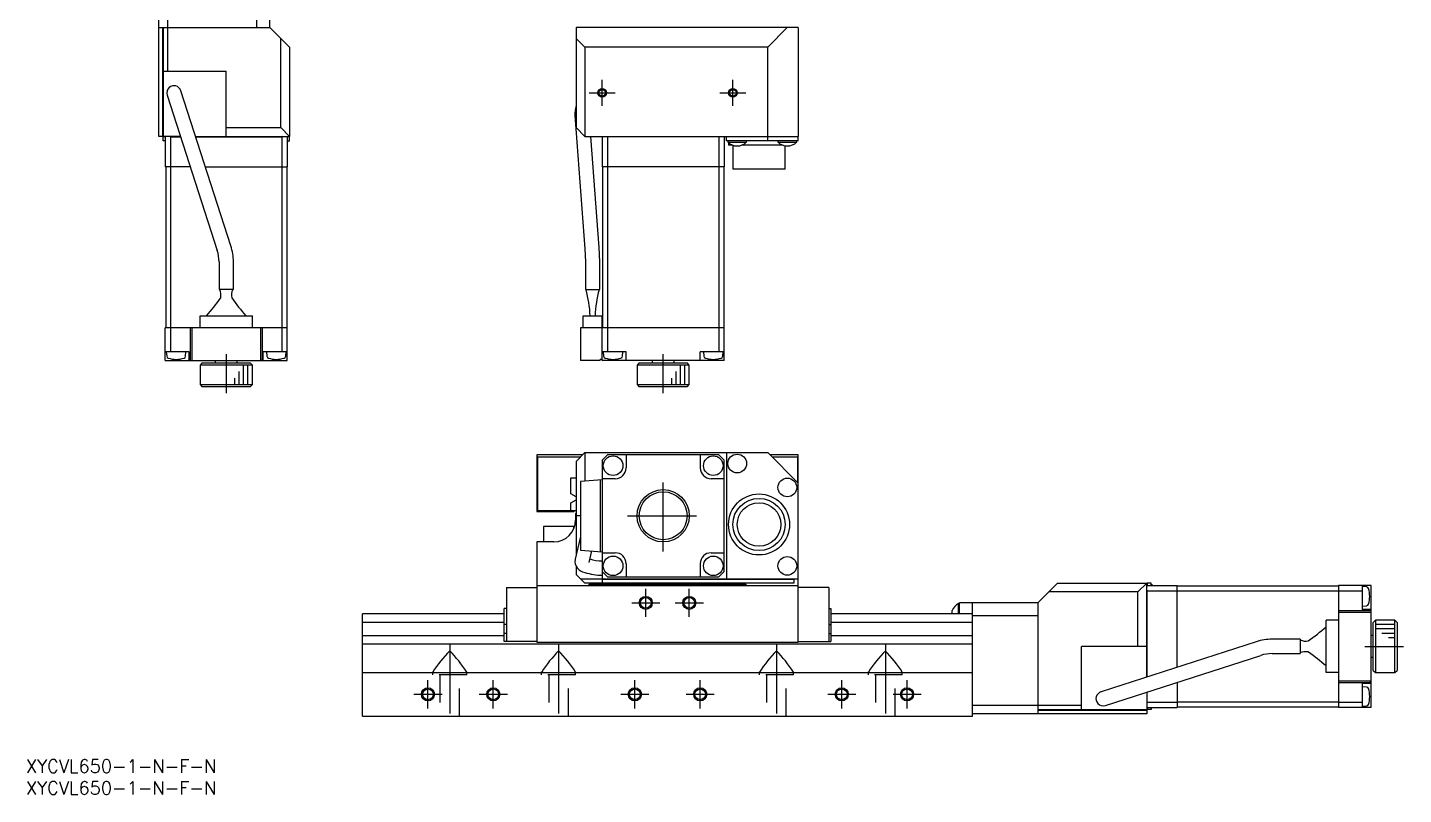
# Model space of a CAD drawing. Extents: x -2 to 642, y -8 to 401.
# Drawn here: x 0.4 to 316.3, y -8 to 168.1 of the extents above; entities that cross this region are included whole.
import ezdxf

# ---------------------------------------------------------------- set-up
doc = ezdxf.new("R2010")
doc.units = 0
doc.header["$LTSCALE"] = 0.5
doc.linetypes.add('CENTER', pattern=[50.8, 31.75, -6.35, 6.35, -6.35])
doc.linetypes.add('DASHED', pattern=[19.05, 12.7, -6.35])
for name, color, linetype in [('MSM_CENTER', 1, 'CENTER'), ('MSM_CONTINUOUS', 7, 'CONTINUOUS'), ('MSM_DASHED', 4, 'DASHED'), ('MSM_NARROW', 5, 'CONTINUOUS'), ('MSM_PART_NUMBER', 7, 'CONTINUOUS')]:
    doc.layers.add(name, color=color, linetype=linetype)
doc.styles.get("Standard").update_dxf_attribs({"font": 'txt.shx', "height": 3, "bigfont": 'bigfont.shx'})

# ---------------------------------------------------------------- blocks, each defined once
blk = doc.blocks.new('*U2')
at = {"layer": 'MSM_PART_NUMBER'}
blk.add_text('XYCVL650-1-N-F-N', height=3, dxfattribs=at).set_placement((0, -3))
blk = doc.blocks.new('*U3')
at = {"layer": 'MSM_PART_NUMBER'}
blk.add_text('XYCVL650-1-N-F-N', height=3, dxfattribs=at).set_placement((0, -8))

msp = doc.modelspace()

# ---------------------------------------------------------------- linework, layer by layer
at = {"layer": 'MSM_CENTER'}
for p, q in [((132.31, 150.12), (132.31, 156.12)), ((162.31, 150.12), (162.31, 156.12)), ((129.31, 153.12), (135.31, 153.12)), ((159.31, 153.12), (165.31, 153.12)), ((46, 93.07), (46, 84.17)), ((146.31, 84.17), (146.31, 93.07)), ((146.31, 47.8), (146.31, 64.2)), ((138.11, 56), (154.51, 56)), ((142.31, 32.77), (142.31, 39.23)), ((152.31, 32.77), (152.31, 39.23)), ((139.08, 36), (145.54, 36)), ((149.08, 36), (155.54, 36)), ((97.31, 26.5), (97.31, 8)), ((122.31, 26.5), (122.31, 8)), ((172.31, 26.5), (172.31, 8)), ((197.31, 26.5), (197.31, 8)), ((307.36, 26), (316.26, 26)), ((92.31, 11.77), (92.31, 18.23)), ((107.31, 11.77), (107.31, 18.23)), ((139.81, 11.77), (139.81, 18.23)), ((154.81, 11.77), (154.81, 18.23)), ((187.31, 11.77), (187.31, 18.23)), ((202.31, 11.77), (202.31, 18.23)), ((89.08, 15), (95.54, 15)), ((104.08, 15), (110.54, 15)), ((136.58, 15), (143.04, 15)), ((151.58, 15), (158.04, 15)), ((184.08, 15), (190.54, 15)), ((199.08, 15), (205.54, 15))]:
    msp.add_line(p, q, dxfattribs=at)
at = {"layer": 'MSM_CONTINUOUS'}
for p, q in [((56, 168.12), (56, 186.12)), ((30.5, 143.12), (30.5, 183.12)), ((32.5, 183.12), (32.5, 158.12)), ((53, 168.12), (53, 183.12)), ((30.5, 168.12), (56, 168.12)), ((31.4, 168.12), (31.4, 143.12)), ((31.5, 168.12), (31.5, 143.12)), ((56, 168.12), (60.5, 163.62)), ((126.41, 168.12), (126.31, 168.02)), ((126.31, 168.02), (126.31, 145.12)), ((177.31, 168.12), (126.41, 168.12)), ((174.81, 168.12), (170.31, 163.62)), ((177.31, 168.02), (177.21, 168.12)), ((177.31, 168.02), (177.31, 143.12)), ((58.5, 145.12), (58.5, 165.62)), ((128.31, 163.62), (126.31, 165.62)), ((60.5, 163.62), (60.5, 143.12)), ((128.31, 163.62), (128.31, 143.12)), ((170.31, 163.62), (128.31, 163.62)), ((170.31, 143.12), (170.31, 163.62)), ((31.5, 158.12), (46, 158.12)), ((46, 143.12), (46, 158.12)), ((32.43, 152.6), (43.94, 116.94)), ((47.08, 117.95), (35.57, 153.61)), ((126.05, 147.89), (128.35, 117.32)), ((31.4, 143.12), (30.5, 143.12)), ((31.4, 143.12), (31.5, 143.22)), ((31.5, 143.02), (31.6, 143.12)), ((35.49, 143.12), (31.5, 143.12)), ((32, 143.02), (31.5, 143.02)), ((31.5, 142.12), (31.5, 143.02)), ((32, 143.12), (32, 136.12)), ((33.2, 143.02), (33.1, 143.12)), ((33.2, 143.02), (33.2, 136.12)), ((33.2, 143.02), (35.52, 143.02)), ((38.96, 143.12), (60.5, 143.12)), ((38.99, 143.02), (58.8, 143.02)), ((46, 145.12), (58.5, 145.12)), ((58.5, 145.12), (60.5, 143.12)), ((58.9, 143.12), (58.8, 143.02)), ((58.8, 143.02), (58.8, 136.12)), ((60, 143.12), (60, 136.12)), ((60.5, 143.02), (60, 143.02)), ((60.4, 143.12), (60.5, 143.02)), ((60.5, 142.12), (60.5, 143.02)), ((128.31, 143.12), (126.31, 145.12)), ((128.31, 143.12), (177.31, 143.12)), ((131.64, 117.57), (129.72, 143.12)), ((132.31, 143.02), (132.41, 143.12)), ((132.31, 143.02), (132.31, 136.12)), ((133.51, 143.12), (133.51, 136.12)), ((159.11, 143.12), (159.11, 136.12)), ((160.31, 143.12), (160.31, 136.12)), ((160.81, 143.02), (160.91, 143.12)), ((177.31, 143.02), (160.81, 143.02)), ((160.81, 142.12), (160.81, 143.02)), ((170.27, 143.12), (170.31, 143.02)), ((170.31, 142.12), (170.31, 143.02)), ((177.21, 143.12), (177.31, 143.02)), ((177.31, 142.12), (177.31, 143.02)), ((32, 142.12), (31.5, 142.12)), ((60, 142.12), (60.5, 142.12)), ((60, 141.82), (60.15, 141.82)), ((60.15, 141.82), (60.15, 142.12)), ((177.31, 142.12), (160.81, 142.12)), ((161.16, 142.12), (161.16, 141.82)), ((161.16, 141.82), (165.46, 141.82)), ((161.31, 141.68), (161.31, 141.12)), ((162.23, 141.12), (161.31, 141.12)), ((162.31, 141.09), (162.31, 135.62)), ((173.73, 141.12), (164.39, 141.12)), ((165.46, 141.82), (165.46, 142.12)), ((172.66, 142.12), (172.66, 141.82)), ((172.66, 141.82), (176.96, 141.82)), ((174.31, 135.62), (174.31, 140.96)), ((176.96, 141.82), (176.96, 142.12)), ((37.75, 136.12), (32, 136.12)), ((32.1, 136.12), (32.1, 99.12)), ((33.24, 136.12), (33.24, 99.12)), ((41.22, 136.12), (60, 136.12)), ((58.76, 136.12), (58.76, 99.12)), ((59.9, 136.12), (59.9, 99.12)), ((160.31, 136.12), (132.31, 136.12)), ((132.41, 136.12), (132.41, 99.12)), ((133.55, 136.12), (133.55, 99.12)), ((159.07, 136.12), (159.07, 99.12)), ((160.21, 136.12), (160.21, 99.12)), ((174.31, 135.62), (162.31, 135.62)), ((128.35, 117.32), (128.46, 114.3)), ((131.76, 114.3), (131.64, 117.57)), ((44.35, 114.3), (44.35, 107.92)), ((47.65, 107.92), (47.65, 114.3)), ((128.46, 114.3), (128.46, 107.92)), ((131.76, 107.92), (131.76, 114.3)), ((47.65, 107.92), (44.35, 107.92)), ((128.46, 107.92), (131.76, 107.92)), ((44.74, 106.06), (44.7, 105.97)), ((40, 101.92), (52, 101.92)), ((40, 99.12), (40, 101.92)), ((52, 99.12), (52, 101.92)), ((127.91, 101.92), (132.31, 101.92)), ((127.91, 99.12), (127.91, 101.92)), ((132.31, 91.62), (132.31, 101.92)), ((32, 91.62), (32, 99.12)), ((60, 99.12), (32, 99.12)), ((33.2, 99.12), (33.2, 93.62)), ((37.75, 99.12), (37.75, 91.92)), ((38.1, 99.12), (38.1, 91.62)), ((53.9, 99.12), (53.9, 91.62)), ((54.25, 99.12), (54.25, 91.92)), ((58.8, 99.12), (58.8, 93.62)), ((60, 91.62), (60, 99.12)), ((127.31, 99.12), (127.31, 91.62)), ((160.31, 99.12), (127.31, 99.12)), ((133.51, 99.12), (133.51, 93.62)), ((159.11, 99.12), (159.11, 93.62)), ((160.31, 91.62), (160.31, 99.12)), ((37.5, 93.62), (32, 93.62)), ((32, 91.62), (60, 91.62)), ((32.25, 93.62), (32.34, 92.63)), ((36.66, 92.63), (36.75, 93.62)), ((37.5, 91.62), (37.5, 93.62)), ((37.75, 91.92), (37.78, 91.92)), ((37.78, 91.62), (37.78, 91.92)), ((43.5, 91.62), (43.5, 91.12)), ((48.5, 91.12), (48.5, 91.62)), ((54.22, 91.62), (54.22, 91.92)), ((54.22, 91.92), (54.25, 91.92)), ((60, 93.62), (54.5, 93.62)), ((54.5, 91.62), (54.5, 93.62)), ((55.25, 93.62), (55.34, 92.63)), ((59.66, 92.63), (59.75, 93.62)), ((131.81, 91.62), (127.31, 91.62)), ((132.31, 91.92), (131.81, 91.92)), ((131.81, 91.62), (131.81, 91.92)), ((137.81, 93.62), (132.31, 93.62)), ((160.31, 91.62), (132.31, 91.62)), ((132.56, 93.62), (132.64, 92.63)), ((136.97, 92.63), (137.06, 93.62)), ((137.81, 91.62), (137.81, 93.62)), ((143.81, 91.62), (143.81, 91.12)), ((148.81, 91.12), (148.81, 91.62)), ((154.81, 91.62), (154.81, 93.62)), ((160.31, 93.62), (154.81, 93.62)), ((155.56, 93.62), (155.64, 92.63)), ((159.97, 92.63), (160.06, 93.62)), ((40.5, 91.12), (40, 90.62)), ((40, 90.62), (40, 86.12)), ((52, 90.62), (40, 90.62)), ((40.5, 91.12), (51.5, 91.12)), ((52, 90.62), (51.5, 91.12)), ((52, 86.12), (52, 90.62)), ((140.81, 91.12), (140.31, 90.62)), ((152.31, 90.62), (140.31, 90.62)), ((140.31, 90.62), (140.31, 86.12)), ((140.81, 91.12), (151.81, 91.12)), ((152.31, 90.62), (151.81, 91.12)), ((152.31, 86.12), (152.31, 90.62)), ((40, 86.12), (40.5, 85.62)), ((40, 86.12), (52, 86.12)), ((51.5, 85.62), (40.5, 85.62)), ((51.5, 85.62), (52, 86.12)), ((140.31, 86.12), (152.31, 86.12)), ((140.31, 86.12), (140.81, 85.62)), ((151.81, 85.62), (140.81, 85.62)), ((151.81, 85.62), (152.31, 86.12)), ((117.31, 70), (117.31, 57)), ((127.81, 70), (117.31, 70)), ((117.51, 57.1), (117.51, 69.5)), ((117.51, 69.5), (127.31, 69.5)), ((126.31, 68.5), (128.31, 70.5)), ((128.31, 70.5), (128.31, 63.97)), ((128.31, 70.5), (170.31, 70.5)), ((133.51, 70), (132.31, 68.8)), ((159.11, 70), (133.51, 70)), ((137.81, 70), (137.81, 67)), ((154.81, 70), (154.81, 67)), ((160.31, 68.8), (159.11, 70)), ((160.81, 70.5), (160.81, 41.5)), ((177.31, 63.5), (170.31, 70.5)), ((177.31, 70), (170.81, 70)), ((171.31, 69.5), (177.11, 69.5)), ((177.11, 69.5), (177.11, 63.7)), ((177.31, 27), (177.31, 70)), ((126.31, 68.5), (126.31, 46.98)), ((132.31, 68.8), (132.31, 41.5)), ((160.31, 43.2), (160.31, 68.8)), ((125.11, 61.02), (125.11, 64.7)), ((125.11, 64.7), (126.31, 64.7)), ((132.31, 64.25), (127.31, 63.9)), ((127.31, 63.9), (127.31, 48.1)), ((131.81, 64.22), (131.81, 47.78)), ((135.31, 64.5), (132.31, 64.5)), ((160.31, 64.5), (157.31, 64.5)), ((126.3, 60.34), (125.11, 61.02)), ((117.31, 57), (125.91, 57)), ((126.31, 57.1), (117.51, 57.1)), ((125.11, 58.98), (126.3, 59.66)), ((125.11, 57.1), (125.11, 58.98)), ((125.91, 57), (125.91, 57.1)), ((126.21, 56.5), (126.21, 55)), ((126.21, 56.5), (126.31, 56.5)), ((127.31, 56), (126.31, 56)), ((118.81, 53.5), (118.81, 50)), ((125.81, 53.5), (118.81, 53.5)), ((125.81, 53.04), (125.81, 53.5)), ((127.31, 51.26), (126.09, 46.02)), ((121.21, 50), (117.31, 50)), ((117.31, 50), (117.31, 27)), ((127.31, 48.1), (132.31, 47.75)), ((129.3, 45.27), (129.92, 47.92)), ((132.31, 47.5), (135.31, 47.5)), ((157.31, 47.5), (160.31, 47.5)), ((126.31, 44.48), (126.31, 42.5)), ((137.81, 45), (137.81, 42)), ((154.81, 45), (154.81, 42)), ((126.31, 42.5), (128.31, 40.5)), ((127.31, 41.5), (177.31, 41.5)), ((132.31, 43.2), (133.51, 42)), ((132.31, 41.4), (132.41, 41.5)), ((132.31, 41.4), (132.31, 40.5)), ((176.31, 41.4), (132.31, 41.4)), ((133.51, 42), (159.11, 42)), ((159.11, 42), (160.31, 43.2)), ((176.31, 41.5), (176.31, 40.5)), ((110.31, 39.5), (110.31, 27.1)), ((110.31, 39.5), (117.31, 39.5)), ((117.31, 40), (177.31, 40)), ((176.31, 40.5), (128.31, 40.5)), ((129.31, 40.3), (165.31, 40.3)), ((129.31, 40), (129.31, 40.3)), ((165.31, 40.3), (165.31, 40)), ((184.31, 39.5), (177.31, 39.5)), ((184.31, 39.5), (184.31, 27.1)), ((232.31, 36), (236.81, 40.5)), ((255.31, 38.5), (234.81, 38.5)), ((236.81, 40.5), (257.31, 40.5)), ((255.31, 38.5), (257.31, 40.5)), ((255.31, 26), (255.31, 38.5)), ((257.31, 40.4), (257.41, 40.5)), ((257.31, 18.96), (257.31, 40.5)), ((257.31, 40), (264.31, 40)), ((257.31, 38.9), (257.41, 38.8)), ((257.41, 40.5), (257.41, 40)), ((258.31, 40.5), (257.41, 40.5)), ((257.41, 38.8), (264.31, 38.8)), ((257.41, 18.99), (257.41, 38.8)), ((258.31, 40), (258.31, 40.5)), ((258.6, 40.15), (258.31, 40.15)), ((258.6, 40), (258.6, 40.15)), ((264.31, 21.22), (264.31, 40)), ((264.31, 39.9), (301.31, 39.9)), ((264.31, 38.76), (301.31, 38.76)), ((308.81, 40), (301.31, 40)), ((301.31, 40), (301.31, 12)), ((301.31, 38.8), (306.81, 38.8)), ((306.81, 40), (306.81, 34.5)), ((307.79, 39.66), (306.81, 39.75)), ((308.81, 12), (308.81, 40)), ((214.11, 33.5), (214.11, 35.85)), ((214.31, 35.85), (214.11, 35.85)), ((232.31, 36), (214.31, 36)), ((214.31, 33.5), (214.31, 36)), ((217.31, 10), (217.31, 36)), ((232.31, 36), (232.31, 10.5)), ((306.81, 35.25), (307.79, 35.34)), ((109.81, 33.5), (77.31, 33.5)), ((77.31, 10), (77.31, 33.5)), ((110.31, 34.7), (109.81, 34.7)), ((109.81, 27.1), (109.81, 34.7)), ((184.31, 34.7), (184.81, 34.7)), ((184.81, 34.7), (184.81, 27.1)), ((217.31, 33.5), (184.81, 33.5)), ((212.66, 33.5), (212.66, 34.22)), ((232.31, 33), (217.31, 33)), ((298.51, 20), (298.51, 32)), ((301.31, 32), (298.51, 32)), ((301.31, 34.25), (308.51, 34.25)), ((301.31, 33.9), (308.81, 33.9)), ((308.81, 34.5), (306.81, 34.5)), ((308.51, 34.22), (308.51, 34.25)), ((308.81, 34.22), (308.51, 34.22)), ((309.81, 32), (309.31, 31.5)), ((314.31, 32), (309.81, 32)), ((309.81, 32), (309.81, 20)), ((314.81, 31.5), (314.31, 32)), ((314.31, 20), (314.31, 32)), ((77.31, 31.54), (109.81, 31.54)), ((109.81, 28.46), (77.31, 28.46)), ((110.31, 31.02), (109.81, 31.02)), ((110.31, 28.98), (109.81, 28.98)), ((184.31, 31.02), (184.81, 31.02)), ((184.31, 28.98), (184.81, 28.98)), ((184.81, 31.54), (217.31, 31.54)), ((217.31, 28.46), (184.81, 28.46)), ((309.31, 28.5), (308.81, 28.5)), ((309.31, 20.5), (309.31, 31.5)), ((314.81, 31.5), (314.81, 20.5)), ((217.31, 26.5), (77.31, 26.5)), ((117.31, 27.1), (109.81, 27.1)), ((117.31, 27), (177.31, 27)), ((177.31, 27.1), (184.81, 27.1)), ((242.31, 11.5), (242.31, 26)), ((257.31, 26), (242.31, 26)), ((282.47, 27.08), (246.82, 15.57)), ((292.51, 27.65), (286.12, 27.65)), ((292.51, 27.65), (292.51, 24.35)), ((247.83, 12.43), (283.48, 23.94)), ((286.12, 24.35), (292.51, 24.35)), ((294.36, 24.74), (294.45, 24.7)), ((308.81, 23.5), (309.31, 23.5)), ((77.31, 20), (217.31, 20)), ((93.57, 20), (93.41, 20.13)), ((101.05, 20), (101.21, 20.13)), ((118.57, 20), (118.41, 20.13)), ((126.05, 20), (126.21, 20.13)), ((168.57, 20), (168.41, 20.13)), ((176.05, 20), (176.21, 20.13)), ((193.57, 20), (193.41, 20.13)), ((201.05, 20), (201.21, 20.13)), ((301.31, 20), (298.51, 20)), ((309.31, 20.5), (309.81, 20)), ((309.81, 20), (314.31, 20)), ((314.31, 20), (314.81, 20.5)), ((264.31, 17.75), (264.31, 12)), ((301.31, 18.1), (308.81, 18.1)), ((301.31, 17.75), (308.51, 17.75)), ((308.81, 17.5), (306.81, 17.5)), ((306.81, 17.5), (306.81, 12)), ((307.79, 16.66), (306.81, 16.75)), ((308.81, 17.78), (308.51, 17.78)), ((308.51, 17.75), (308.51, 17.78)), ((257.31, 15.49), (257.31, 11.5)), ((257.41, 13.2), (257.31, 13.1)), ((257.41, 13.2), (257.41, 15.52)), ((257.41, 13.2), (264.31, 13.2)), ((264.31, 13.24), (301.31, 13.24)), ((301.31, 13.2), (306.81, 13.2)), ((77.31, 10), (217.31, 10)), ((217.31, 12.5), (242.31, 12.5)), ((257.31, 10.5), (217.31, 10.5)), ((232.31, 11.5), (257.31, 11.5)), ((232.31, 11.4), (257.31, 11.4)), ((257.31, 11.4), (257.21, 11.5)), ((257.31, 12), (264.31, 12)), ((257.41, 11.5), (257.31, 11.6)), ((257.31, 11.4), (257.31, 10.5)), ((257.41, 12), (257.41, 11.5)), ((258.31, 11.5), (257.41, 11.5)), ((258.31, 12), (258.31, 11.5)), ((264.31, 12.1), (301.31, 12.1)), ((308.81, 12), (301.31, 12)), ((306.81, 12.25), (307.79, 12.34))]:
    msp.add_line(p, q, dxfattribs=at)
for centre, radius in [((132.31, 153.12), 0.783), ((162.31, 153.12), 0.783), ((134.81, 67.5), 2.25), ((157.81, 67.5), 2.25), ((163.31, 68), 2.15), ((174.81, 62.5), 2.15), ((146.31, 56), 6), ((146.31, 56), 5.5), ((168.31, 54), 7), ((168.31, 54), 6), ((168.31, 54), 5), ((134.81, 44.5), 2.25), ((157.81, 44.5), 2.25), ((174.81, 44.5), 2.15), ((142.31, 36), 1.23), ((152.31, 36), 1.23), ((92.31, 15), 1.23), ((107.31, 15), 1.23), ((139.81, 15), 1.23), ((154.81, 15), 1.23), ((187.31, 15), 1.23), ((202.31, 15), 1.23)]:
    msp.add_circle(centre, radius, dxfattribs=at)
for centre, radius, start, end in [((34.01, 153.1), 1.65, 130.9854, 197.9782), ((34, 153.11), 1.65, 17.7236, 130.9008), ((132.22, 148.36), 6.19, 162.7799, 184.2978), ((58, 143.92), 3, 311.8103, 315.78), ((163.31, 143.92), 3, 224.22, 315.78), ((174.81, 143.92), 3, 224.22, 315.78), ((35.76, 114.3), 8.59, 359.9886, 17.8626), ((35.75, 114.3), 11.9, 359.9931, 17.8657), ((41.58, 106.6), 3.21, 350.2787, 24.1179), ((50.18, 106.65), 2.97, 154.6953, 192.2257), ((100.97, 100.5), 28.62, 2.8322, 15.0159), ((157.55, 100.77), 26.91, 164.5953, 177.5566), ((-4.17, 141.27), 60.29, 319.2516, 324.1616), ((87.03, 133.95), 48.58, 215.093, 221.2478), ((32.83, 92.67), 0.5, 185, 252.3708), ((34.5, 97.92), 6, 252.3708, 287.6292), ((36.17, 92.67), 0.5, 287.6292, 355), ((55.83, 92.67), 0.5, 185, 252.3708), ((57.5, 97.92), 6, 252.3708, 287.6292), ((59.17, 92.67), 0.5, 287.6292, 355), ((133.14, 92.67), 0.5, 185, 252.3708), ((134.81, 97.92), 6, 252.3708, 287.6292), ((136.47, 92.67), 0.5, 287.6292, 355), ((156.14, 92.67), 0.5, 185, 252.3708), ((157.81, 97.92), 6, 252.3708, 287.6292), ((159.47, 92.67), 0.5, 287.6292, 355), ((135.31, 67), 2.5, 270, 360), ((157.31, 67), 2.5, 180, 270), ((121.21, 55), 5, 270, 0), ((135.31, 45), 2.5, 360, 90), ((157.31, 45), 2.5, 90, 180), ((128.72, 45.63), 2.67, 172.8096, 260.973), ((132.34, 55.57), 9.91, 253.2914, 269.8447), ((132.37, 55.63), 13.28, 252.1748, 269.7441), ((256.51, 38), 3, 41.8103, 45.78), ((307.75, 39.17), 0.5, 17.6292, 85), ((302.51, 37.5), 6, 342.3708, 17.6292), ((215.67, 33), 3.25, 118.7266, 157.939), ((307.75, 35.83), 0.5, 275, 342.3708), ((266.48, 67.03), 48.58, 305.093, 311.2478), ((286.12, 15.75), 11.9, 89.9931, 107.8657), ((293.78, 30.18), 2.97, 244.6953, 282.2258), ((119.74, 3.04), 31.38, 135.6092, 147.0188), ((74.88, 3.04), 31.38, 32.9812, 44.3908), ((144.74, 3.04), 31.38, 135.6092, 147.0188), ((99.88, 3.04), 31.38, 32.9812, 44.3908), ((194.74, 3.04), 31.38, 135.6092, 147.0188), ((149.88, 3.04), 31.38, 32.9812, 44.3908), ((219.74, 3.04), 31.38, 135.6092, 147.0188), ((174.88, 3.04), 31.38, 32.9812, 44.3908), ((286.12, 15.76), 8.59, 89.9886, 107.8626), ((293.82, 21.58), 3.21, 80.2787, 114.1179), ((259.15, -24.17), 60.29, 49.2516, 54.1616), ((307.75, 16.17), 0.5, 17.6292, 85), ((302.51, 14.5), 6, 342.3708, 17.6292), ((247.32, 14), 1.65, 107.7236, 220.9008), ((247.32, 14.01), 1.65, 220.9854, 287.9782), ((307.75, 12.83), 0.5, 275, 342.3708)]:
    msp.add_arc(centre, radius, start, end, dxfattribs=at)
at = {"layer": 'MSM_DASHED'}
for p, q in [((93.41, 19.5), (93.41, 20.13)), ((101.21, 19.5), (93.41, 19.5)), ((95.06, 19.5), (95.06, 10)), ((99.56, 10), (99.56, 19.5)), ((101.21, 19.5), (101.21, 20.13)), ((118.41, 19.5), (118.41, 20.13)), ((126.21, 19.5), (118.41, 19.5)), ((120.06, 19.5), (120.06, 10)), ((124.56, 10), (124.56, 19.5)), ((126.21, 19.5), (126.21, 20.13)), ((168.41, 19.5), (168.41, 20.13)), ((176.21, 19.5), (168.41, 19.5)), ((170.06, 19.5), (170.06, 10)), ((174.56, 10), (174.56, 19.5)), ((176.21, 19.5), (176.21, 20.13)), ((193.41, 19.5), (193.41, 20.13)), ((201.21, 19.5), (193.41, 19.5)), ((195.06, 19.5), (195.06, 10)), ((199.56, 10), (199.56, 19.5)), ((201.21, 19.5), (201.21, 20.13))]:
    msp.add_line(p, q, dxfattribs=at)
at = {"layer": 'MSM_NARROW'}
for p, q in [((49, 86.12), (49, 89.12)), ((50, 86.12), (50, 90.62)), ((51, 86.12), (51, 90.62)), ((149.31, 86.12), (149.31, 89.12)), ((150.31, 86.12), (150.31, 90.62)), ((151.31, 86.12), (151.31, 90.62)), ((48, 86.12), (48, 87.62)), ((148.31, 86.12), (148.31, 87.62)), ((314.31, 31), (309.81, 31)), ((314.31, 30), (309.81, 30)), ((314.31, 29), (311.31, 29)), ((314.31, 28), (312.81, 28))]:
    msp.add_line(p, q, dxfattribs=at)
for centre, radius in [((132.31, 153.12), 1), ((162.31, 153.12), 1), ((142.31, 36), 1.5), ((152.31, 36), 1.5), ((92.31, 15), 1.5), ((107.31, 15), 1.5), ((139.81, 15), 1.5), ((154.81, 15), 1.5), ((187.31, 15), 1.5), ((202.31, 15), 1.5)]:
    msp.add_circle(centre, radius, dxfattribs=at)

# ---------------------------------------------------------------- block references
at = {"layer": 'MSM_CONTINUOUS'}
for name in ['*U2', '*U3']:
    msp.add_blockref(name, (0, 0), dxfattribs=at)

doc.saveas('drawing.dxf')
